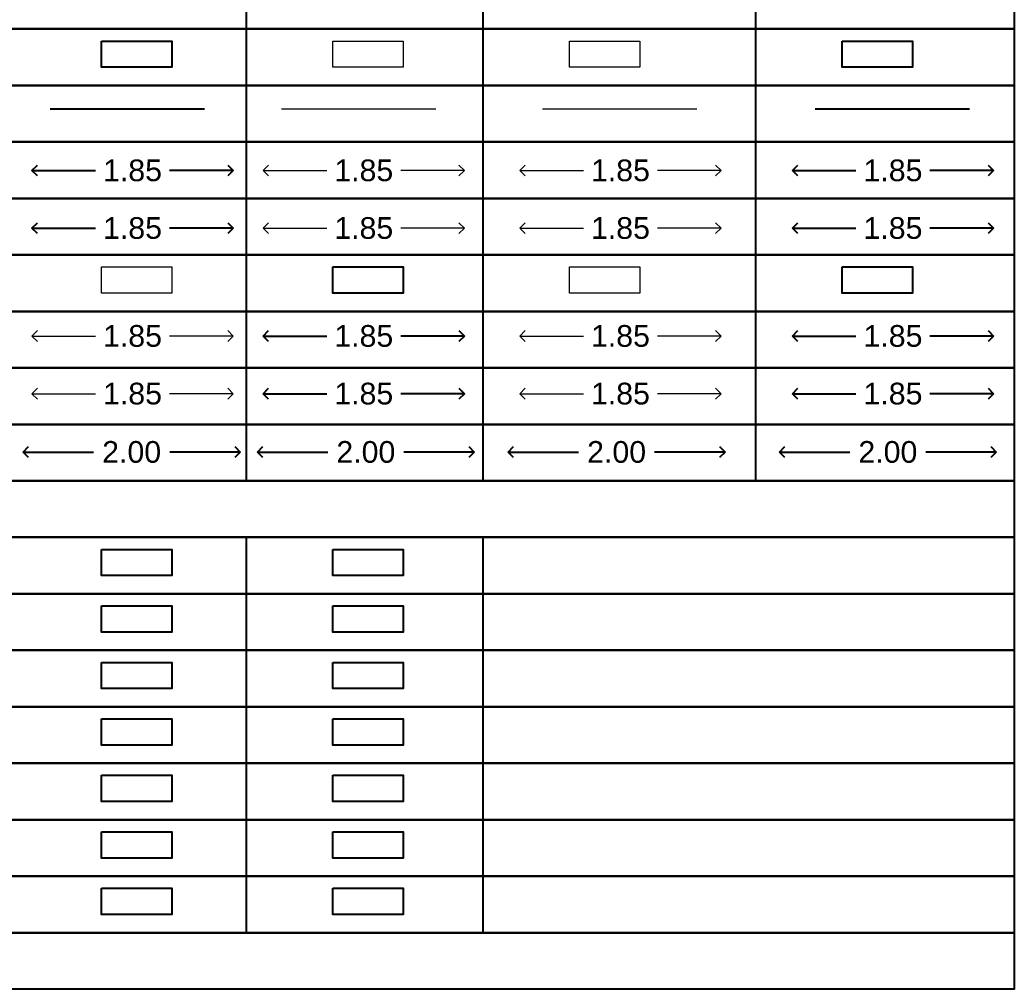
# Model space of a CAD drawing. Header units: millimetres. Extents: x -9481 to -9286, y 28700 to 28853.
# Drawn here: x -9451.39 to -9442.23, y 28792.87 to 28801.77 of the extents above; entities that cross this region are included whole.
import ezdxf

# ---------------------------------------------------------------- set-up
doc = ezdxf.new("R2010")
doc.units = ezdxf.units.MM
doc.header["$PDMODE"] = 34
doc.header["$PDSIZE"] = -15
doc.linetypes.add('CONTINULUS', pattern=[0])
for name, color, linetype in [('BLK_1_FLR_-1_EXIT_WIDTH_STAIR', 7, 'Continuous'), ('BLK_1_FLR_-2_EXIT_WIDTH_STAIR', 7, 'Continuous'), ('BLK_1_FLR_3_EXIT_WIDTH_STAIR', 7, 'Continuous'), ('BLK_1_FLR_3_UNITFA', 7, 'Continuous'), ('BLK_1_FLR_4_EXIT_WIDTH_STAIR', 7, 'Continuous'), ('BLK_1_FLR_4_UNITFA', 7, 'Continuous')]:
    doc.layers.add(name, color=color, linetype=linetype)
for name, color, linetype, lineweight in [('BLK_1_FLR_-1_STAIR_1_FLIGHT_1', 7, 'Continuous', 0), ('BLK_1_FLR_-1_STAIR_1_LANDING_1', 7, 'Continuous', 0), ('BLK_1_FLR_3_STAIR_1_LANDING_1', 7, 'Continuous', 0), ('BLK_1_FLR_4_STAIR_1_FLIGHT_1', 7, 'Continuous', 0), ('PLAN', 7, 'Continuous', 40)]:
    doc.layers.add(name, color=color, linetype=linetype, lineweight=lineweight)
for name, color, linetype, plot in [('BLK_1_FLR_-2_STAIR_1_FLIGHT_1', 7, 'Continuous', False), ('BLK_1_FLR_-2_STAIR_1_LANDING_1', 7, 'Continuous', False), ('BLK_1_FLR_3_STAIR_1_FLIGHT_1', 7, 'Continuous', False), ('BLK_1_FLR_4_STAIR_1_LANDING_1', 7, 'Continuous', False)]:
    doc.layers.add(name, color=color, linetype=linetype, plot=plot)
doc.styles.add('Arial', font='arial.ttf', dxfattribs={"height": 0.2})
doc.styles.add('style2', font='arial.ttf', dxfattribs={"height": 0.3})
doc.dimstyles.new('INT DIM', dxfattribs={"dimtxt": 0.3, "dimasz": 0.1, "dimexe": 0.18, "dimexo": 0.0625, "dimgap": 0.09, "dimtad": 0, "dimzin": 0, "dimdsep": 46, "dimtxsty": 'style2', "dimblk": 'OPEN90', "dimcen": 0.09, "dimse1": 1, "dimse2": 1, "dimclrd": 250, "dimclrt": 256, "dimadec": 0, "dimazin": 0, "dimtfac": 1, "dimtofl": 0, "dimtmove": 0, "dimatfit": 3, "dimfxl": 1, "dimtolj": 1, "dimtzin": 0, "dimlwd": -1, "dimarcsym": 0})

# ---------------------------------------------------------------- blocks, each defined once
blk = doc.blocks.new('_Open90')
at = {"layer": 'PLAN', "color": 0, "lineweight": -2}
for p, q in [((0, 0), (-1, 0)), ((-0.5, 0.5), (0, 0)), ((0, 0), (-0.5, -0.5))]:
    blk.add_line(p, q, dxfattribs=at)
blk = doc.blocks.new('*D11')
at = {"layer": 'BLK_1_FLR_3_STAIR_1_FLIGHT_1', "color": 250}
for p, q in [((-9451.183478, 28800.382084), (-9450.697137, 28800.382084)), ((-9449.529195, 28800.382084), (-9450.015537, 28800.382084))]:
    blk.add_line(p, q, dxfattribs=at)
at = {"layer": 'Defpoints', "color": 0}
for p in [(-9451.283478, 28800.448154), (-9449.429195, 28800.466846), (-9449.429195, 28800.382084)]:
    blk.add_point(p, dxfattribs=at)
at = {"layer": 'BLK_1_FLR_3_STAIR_1_FLIGHT_1', "color": 250, "xscale": 0.1, "yscale": 0.1, "zscale": 0.1, "rotation": 180}
blk.add_blockref('_Open90', (-9451.283478, 28800.382084), dxfattribs=at)
at = {"layer": 'BLK_1_FLR_3_STAIR_1_FLIGHT_1', "color": 250, "xscale": 0.1, "yscale": 0.1, "zscale": 0.1}
blk.add_blockref('_Open90', (-9449.429195, 28800.382084), dxfattribs=at)
at = {"layer": 'BLK_1_FLR_3_STAIR_1_FLIGHT_1', "linetype": 'CONTINULUS', "ltscale": 0.05, "insert": (-9450.356337, 28800.382084), "char_height": 0.2, "attachment_point": 5, "style": 'Arial', "bg_fill": 3, "box_fill_scale": 1.1, "bg_fill_color": 256, "bg_fill_true_color": 13158600, "bg_fill_transparency": 0}
blk.add_mtext('\\A1;1.85', dxfattribs=at)
blk = doc.blocks.new('*D12')
at = {"layer": 'BLK_1_FLR_4_STAIR_1_FLIGHT_1', "color": 250}
for p, q in [((-9449.051965, 28800.382084), (-9448.565624, 28800.382084)), ((-9447.397682, 28800.382084), (-9447.884024, 28800.382084))]:
    blk.add_line(p, q, dxfattribs=at)
at = {"layer": 'Defpoints', "color": 0}
for p in [(-9449.151965, 28800.448154), (-9447.297682, 28800.466846), (-9447.297682, 28800.382084)]:
    blk.add_point(p, dxfattribs=at)
at = {"layer": 'BLK_1_FLR_4_STAIR_1_FLIGHT_1', "color": 250, "xscale": 0.1, "yscale": 0.1, "zscale": 0.1, "rotation": 180}
blk.add_blockref('_Open90', (-9449.151965, 28800.382084), dxfattribs=at)
at = {"layer": 'BLK_1_FLR_4_STAIR_1_FLIGHT_1', "color": 250, "xscale": 0.1, "yscale": 0.1, "zscale": 0.1}
blk.add_blockref('_Open90', (-9447.297682, 28800.382084), dxfattribs=at)
at = {"layer": 'BLK_1_FLR_4_STAIR_1_FLIGHT_1', "linetype": 'CONTINULUS', "ltscale": 0.05, "insert": (-9448.224824, 28800.382084), "char_height": 0.2, "attachment_point": 5, "style": 'Arial', "bg_fill": 3, "box_fill_scale": 1.1, "bg_fill_color": 256, "bg_fill_true_color": 13158600, "bg_fill_transparency": 0}
blk.add_mtext('\\A1;1.85', dxfattribs=at)
blk = doc.blocks.new('*D13')
at = {"layer": 'BLK_1_FLR_-1_STAIR_1_FLIGHT_1', "color": 250}
for p, q in [((-9446.685949, 28800.382084), (-9446.199608, 28800.382084)), ((-9445.031667, 28800.382084), (-9445.518008, 28800.382084))]:
    blk.add_line(p, q, dxfattribs=at)
at = {"layer": 'Defpoints', "color": 0}
for p in [(-9446.785949, 28800.448154), (-9444.931667, 28800.466846), (-9444.931667, 28800.382084)]:
    blk.add_point(p, dxfattribs=at)
at = {"layer": 'BLK_1_FLR_-1_STAIR_1_FLIGHT_1', "color": 250, "xscale": 0.1, "yscale": 0.1, "zscale": 0.1, "rotation": 180}
blk.add_blockref('_Open90', (-9446.785949, 28800.382084), dxfattribs=at)
at = {"layer": 'BLK_1_FLR_-1_STAIR_1_FLIGHT_1', "color": 250, "xscale": 0.1, "yscale": 0.1, "zscale": 0.1}
blk.add_blockref('_Open90', (-9444.931667, 28800.382084), dxfattribs=at)
at = {"layer": 'BLK_1_FLR_-1_STAIR_1_FLIGHT_1', "linetype": 'CONTINULUS', "ltscale": 0.05, "insert": (-9445.858808, 28800.382084), "char_height": 0.2, "attachment_point": 5, "style": 'Arial', "bg_fill": 3, "box_fill_scale": 1.1, "bg_fill_color": 256, "bg_fill_true_color": 13158600, "bg_fill_transparency": 0}
blk.add_mtext('\\A1;1.85', dxfattribs=at)
blk = doc.blocks.new('*D14')
at = {"layer": 'BLK_1_FLR_-2_STAIR_1_FLIGHT_1', "color": 250}
for p, q in [((-9444.173807, 28800.382084), (-9443.687466, 28800.382084)), ((-9442.519525, 28800.382084), (-9443.005866, 28800.382084))]:
    blk.add_line(p, q, dxfattribs=at)
at = {"layer": 'Defpoints', "color": 0}
for p in [(-9444.273807, 28800.448154), (-9442.419525, 28800.466846), (-9442.419525, 28800.382084)]:
    blk.add_point(p, dxfattribs=at)
at = {"layer": 'BLK_1_FLR_-2_STAIR_1_FLIGHT_1', "color": 250, "xscale": 0.1, "yscale": 0.1, "zscale": 0.1, "rotation": 180}
blk.add_blockref('_Open90', (-9444.273807, 28800.382084), dxfattribs=at)
at = {"layer": 'BLK_1_FLR_-2_STAIR_1_FLIGHT_1', "color": 250, "xscale": 0.1, "yscale": 0.1, "zscale": 0.1}
blk.add_blockref('_Open90', (-9442.419525, 28800.382084), dxfattribs=at)
at = {"layer": 'BLK_1_FLR_-2_STAIR_1_FLIGHT_1', "linetype": 'CONTINULUS', "ltscale": 0.05, "insert": (-9443.346666, 28800.382084), "char_height": 0.2, "attachment_point": 5, "style": 'Arial', "bg_fill": 3, "box_fill_scale": 1.1, "bg_fill_color": 256, "bg_fill_true_color": 13158600, "bg_fill_transparency": 0}
blk.add_mtext('\\A1;1.85', dxfattribs=at)
blk = doc.blocks.new('*D17')
at = {"layer": 'BLK_1_FLR_3_STAIR_1_FLIGHT_1', "color": 250}
for p, q in [((-9451.183478, 28799.850659), (-9450.697137, 28799.850659)), ((-9449.529195, 28799.850659), (-9450.015537, 28799.850659))]:
    blk.add_line(p, q, dxfattribs=at)
at = {"layer": 'Defpoints', "color": 0}
for p in [(-9451.283478, 28799.916729), (-9449.429195, 28799.935421), (-9449.429195, 28799.850659)]:
    blk.add_point(p, dxfattribs=at)
at = {"layer": 'BLK_1_FLR_3_STAIR_1_FLIGHT_1', "color": 250, "xscale": 0.1, "yscale": 0.1, "zscale": 0.1, "rotation": 180}
blk.add_blockref('_Open90', (-9451.283478, 28799.850659), dxfattribs=at)
at = {"layer": 'BLK_1_FLR_3_STAIR_1_FLIGHT_1', "color": 250, "xscale": 0.1, "yscale": 0.1, "zscale": 0.1}
blk.add_blockref('_Open90', (-9449.429195, 28799.850659), dxfattribs=at)
at = {"layer": 'BLK_1_FLR_3_STAIR_1_FLIGHT_1', "linetype": 'CONTINULUS', "ltscale": 0.05, "insert": (-9450.356337, 28799.850659), "char_height": 0.2, "attachment_point": 5, "style": 'Arial', "bg_fill": 3, "box_fill_scale": 1.1, "bg_fill_color": 256, "bg_fill_true_color": 13158600, "bg_fill_transparency": 0}
blk.add_mtext('\\A1;1.85', dxfattribs=at)
blk = doc.blocks.new('*D18')
at = {"layer": 'BLK_1_FLR_4_STAIR_1_FLIGHT_1', "color": 250}
for p, q in [((-9449.051965, 28799.850659), (-9448.565624, 28799.850659)), ((-9447.397682, 28799.850659), (-9447.884024, 28799.850659))]:
    blk.add_line(p, q, dxfattribs=at)
at = {"layer": 'Defpoints', "color": 0}
for p in [(-9449.151965, 28799.916729), (-9447.297682, 28799.935421), (-9447.297682, 28799.850659)]:
    blk.add_point(p, dxfattribs=at)
at = {"layer": 'BLK_1_FLR_4_STAIR_1_FLIGHT_1', "color": 250, "xscale": 0.1, "yscale": 0.1, "zscale": 0.1, "rotation": 180}
blk.add_blockref('_Open90', (-9449.151965, 28799.850659), dxfattribs=at)
at = {"layer": 'BLK_1_FLR_4_STAIR_1_FLIGHT_1', "color": 250, "xscale": 0.1, "yscale": 0.1, "zscale": 0.1}
blk.add_blockref('_Open90', (-9447.297682, 28799.850659), dxfattribs=at)
at = {"layer": 'BLK_1_FLR_4_STAIR_1_FLIGHT_1', "linetype": 'CONTINULUS', "ltscale": 0.05, "insert": (-9448.224824, 28799.850659), "char_height": 0.2, "attachment_point": 5, "style": 'Arial', "bg_fill": 3, "box_fill_scale": 1.1, "bg_fill_color": 256, "bg_fill_true_color": 13158600, "bg_fill_transparency": 0}
blk.add_mtext('\\A1;1.85', dxfattribs=at)
blk = doc.blocks.new('*D19')
at = {"layer": 'BLK_1_FLR_-1_STAIR_1_FLIGHT_1', "color": 250}
for p, q in [((-9446.685949, 28799.850659), (-9446.199608, 28799.850659)), ((-9445.031667, 28799.850659), (-9445.518008, 28799.850659))]:
    blk.add_line(p, q, dxfattribs=at)
at = {"layer": 'Defpoints', "color": 0}
for p in [(-9446.785949, 28799.916729), (-9444.931667, 28799.935421), (-9444.931667, 28799.850659)]:
    blk.add_point(p, dxfattribs=at)
at = {"layer": 'BLK_1_FLR_-1_STAIR_1_FLIGHT_1', "color": 250, "xscale": 0.1, "yscale": 0.1, "zscale": 0.1, "rotation": 180}
blk.add_blockref('_Open90', (-9446.785949, 28799.850659), dxfattribs=at)
at = {"layer": 'BLK_1_FLR_-1_STAIR_1_FLIGHT_1', "color": 250, "xscale": 0.1, "yscale": 0.1, "zscale": 0.1}
blk.add_blockref('_Open90', (-9444.931667, 28799.850659), dxfattribs=at)
at = {"layer": 'BLK_1_FLR_-1_STAIR_1_FLIGHT_1', "linetype": 'CONTINULUS', "ltscale": 0.05, "insert": (-9445.858808, 28799.850659), "char_height": 0.2, "attachment_point": 5, "style": 'Arial', "bg_fill": 3, "box_fill_scale": 1.1, "bg_fill_color": 256, "bg_fill_true_color": 13158600, "bg_fill_transparency": 0}
blk.add_mtext('\\A1;1.85', dxfattribs=at)
blk = doc.blocks.new('*D20')
at = {"layer": 'BLK_1_FLR_-2_STAIR_1_FLIGHT_1', "color": 250}
for p, q in [((-9444.173807, 28799.850659), (-9443.687466, 28799.850659)), ((-9442.519525, 28799.850659), (-9443.005866, 28799.850659))]:
    blk.add_line(p, q, dxfattribs=at)
at = {"layer": 'Defpoints', "color": 0}
for p in [(-9444.273807, 28799.916729), (-9442.419525, 28799.935421), (-9442.419525, 28799.850659)]:
    blk.add_point(p, dxfattribs=at)
at = {"layer": 'BLK_1_FLR_-2_STAIR_1_FLIGHT_1', "color": 250, "xscale": 0.1, "yscale": 0.1, "zscale": 0.1, "rotation": 180}
blk.add_blockref('_Open90', (-9444.273807, 28799.850659), dxfattribs=at)
at = {"layer": 'BLK_1_FLR_-2_STAIR_1_FLIGHT_1', "color": 250, "xscale": 0.1, "yscale": 0.1, "zscale": 0.1}
blk.add_blockref('_Open90', (-9442.419525, 28799.850659), dxfattribs=at)
at = {"layer": 'BLK_1_FLR_-2_STAIR_1_FLIGHT_1', "linetype": 'CONTINULUS', "ltscale": 0.05, "insert": (-9443.346666, 28799.850659), "char_height": 0.2, "attachment_point": 5, "style": 'Arial', "bg_fill": 3, "box_fill_scale": 1.1, "bg_fill_color": 256, "bg_fill_true_color": 13158600, "bg_fill_transparency": 0}
blk.add_mtext('\\A1;1.85', dxfattribs=at)
blk = doc.blocks.new('*D24')
at = {"layer": 'BLK_1_FLR_3_STAIR_1_LANDING_1', "color": 250}
for p, q in [((-9451.183478, 28798.855845), (-9450.697137, 28798.855845)), ((-9449.529195, 28798.855845), (-9450.015537, 28798.855845))]:
    blk.add_line(p, q, dxfattribs=at)
at = {"layer": 'Defpoints', "color": 0}
for p in [(-9451.283478, 28798.921914), (-9449.429195, 28798.940607), (-9449.429195, 28798.855845)]:
    blk.add_point(p, dxfattribs=at)
at = {"layer": 'BLK_1_FLR_3_STAIR_1_LANDING_1', "color": 250, "xscale": 0.1, "yscale": 0.1, "zscale": 0.1, "rotation": 180}
blk.add_blockref('_Open90', (-9451.283478, 28798.855845), dxfattribs=at)
at = {"layer": 'BLK_1_FLR_3_STAIR_1_LANDING_1', "color": 250, "xscale": 0.1, "yscale": 0.1, "zscale": 0.1}
blk.add_blockref('_Open90', (-9449.429195, 28798.855845), dxfattribs=at)
at = {"layer": 'BLK_1_FLR_3_STAIR_1_LANDING_1', "linetype": 'CONTINULUS', "ltscale": 0.05, "insert": (-9450.356337, 28798.855845), "char_height": 0.2, "attachment_point": 5, "style": 'Arial', "bg_fill": 3, "box_fill_scale": 1.1, "bg_fill_color": 256, "bg_fill_true_color": 13158600, "bg_fill_transparency": 0}
blk.add_mtext('\\A1;1.85', dxfattribs=at)
blk = doc.blocks.new('*D25')
at = {"layer": 'BLK_1_FLR_4_STAIR_1_LANDING_1', "color": 250}
for p, q in [((-9449.051965, 28798.855845), (-9448.565624, 28798.855845)), ((-9447.397682, 28798.855845), (-9447.884024, 28798.855845))]:
    blk.add_line(p, q, dxfattribs=at)
at = {"layer": 'Defpoints', "color": 0}
for p in [(-9449.151965, 28798.921914), (-9447.297682, 28798.940607), (-9447.297682, 28798.855845)]:
    blk.add_point(p, dxfattribs=at)
at = {"layer": 'BLK_1_FLR_4_STAIR_1_LANDING_1', "color": 250, "xscale": 0.1, "yscale": 0.1, "zscale": 0.1, "rotation": 180}
blk.add_blockref('_Open90', (-9449.151965, 28798.855845), dxfattribs=at)
at = {"layer": 'BLK_1_FLR_4_STAIR_1_LANDING_1', "color": 250, "xscale": 0.1, "yscale": 0.1, "zscale": 0.1}
blk.add_blockref('_Open90', (-9447.297682, 28798.855845), dxfattribs=at)
at = {"layer": 'BLK_1_FLR_4_STAIR_1_LANDING_1', "linetype": 'CONTINULUS', "ltscale": 0.05, "insert": (-9448.224824, 28798.855845), "char_height": 0.2, "attachment_point": 5, "style": 'Arial', "bg_fill": 3, "box_fill_scale": 1.1, "bg_fill_color": 256, "bg_fill_true_color": 13158600, "bg_fill_transparency": 0}
blk.add_mtext('\\A1;1.85', dxfattribs=at)
blk = doc.blocks.new('*D26')
at = {"layer": 'BLK_1_FLR_-1_STAIR_1_LANDING_1', "color": 250}
for p, q in [((-9446.685949, 28798.855845), (-9446.199608, 28798.855845)), ((-9445.031667, 28798.855845), (-9445.518008, 28798.855845))]:
    blk.add_line(p, q, dxfattribs=at)
at = {"layer": 'Defpoints', "color": 0}
for p in [(-9446.785949, 28798.921914), (-9444.931667, 28798.940607), (-9444.931667, 28798.855845)]:
    blk.add_point(p, dxfattribs=at)
at = {"layer": 'BLK_1_FLR_-1_STAIR_1_LANDING_1', "color": 250, "xscale": 0.1, "yscale": 0.1, "zscale": 0.1, "rotation": 180}
blk.add_blockref('_Open90', (-9446.785949, 28798.855845), dxfattribs=at)
at = {"layer": 'BLK_1_FLR_-1_STAIR_1_LANDING_1', "color": 250, "xscale": 0.1, "yscale": 0.1, "zscale": 0.1}
blk.add_blockref('_Open90', (-9444.931667, 28798.855845), dxfattribs=at)
at = {"layer": 'BLK_1_FLR_-1_STAIR_1_LANDING_1', "linetype": 'CONTINULUS', "ltscale": 0.05, "insert": (-9445.858808, 28798.855845), "char_height": 0.2, "attachment_point": 5, "style": 'Arial', "bg_fill": 3, "box_fill_scale": 1.1, "bg_fill_color": 256, "bg_fill_true_color": 13158600, "bg_fill_transparency": 0}
blk.add_mtext('\\A1;1.85', dxfattribs=at)
blk = doc.blocks.new('*D27')
at = {"layer": 'BLK_1_FLR_-2_STAIR_1_LANDING_1', "color": 250}
for p, q in [((-9444.173807, 28798.855845), (-9443.687466, 28798.855845)), ((-9442.519525, 28798.855845), (-9443.005866, 28798.855845))]:
    blk.add_line(p, q, dxfattribs=at)
at = {"layer": 'Defpoints', "color": 0}
for p in [(-9444.273807, 28798.921914), (-9442.419525, 28798.940607), (-9442.419525, 28798.855845)]:
    blk.add_point(p, dxfattribs=at)
at = {"layer": 'BLK_1_FLR_-2_STAIR_1_LANDING_1', "color": 250, "xscale": 0.1, "yscale": 0.1, "zscale": 0.1, "rotation": 180}
blk.add_blockref('_Open90', (-9444.273807, 28798.855845), dxfattribs=at)
at = {"layer": 'BLK_1_FLR_-2_STAIR_1_LANDING_1', "color": 250, "xscale": 0.1, "yscale": 0.1, "zscale": 0.1}
blk.add_blockref('_Open90', (-9442.419525, 28798.855845), dxfattribs=at)
at = {"layer": 'BLK_1_FLR_-2_STAIR_1_LANDING_1', "linetype": 'CONTINULUS', "ltscale": 0.05, "insert": (-9443.346666, 28798.855845), "char_height": 0.2, "attachment_point": 5, "style": 'Arial', "bg_fill": 3, "box_fill_scale": 1.1, "bg_fill_color": 256, "bg_fill_true_color": 13158600, "bg_fill_transparency": 0}
blk.add_mtext('\\A1;1.85', dxfattribs=at)
blk = doc.blocks.new('*D31')
at = {"layer": 'BLK_1_FLR_3_STAIR_1_LANDING_1', "color": 250}
for p, q in [((-9451.183478, 28798.324419), (-9450.697137, 28798.324419)), ((-9449.529195, 28798.324419), (-9450.015537, 28798.324419))]:
    blk.add_line(p, q, dxfattribs=at)
at = {"layer": 'Defpoints', "color": 0}
for p in [(-9451.283478, 28798.390489), (-9449.429195, 28798.409181), (-9449.429195, 28798.324419)]:
    blk.add_point(p, dxfattribs=at)
at = {"layer": 'BLK_1_FLR_3_STAIR_1_LANDING_1', "color": 250, "xscale": 0.1, "yscale": 0.1, "zscale": 0.1, "rotation": 180}
blk.add_blockref('_Open90', (-9451.283478, 28798.324419), dxfattribs=at)
at = {"layer": 'BLK_1_FLR_3_STAIR_1_LANDING_1', "color": 250, "xscale": 0.1, "yscale": 0.1, "zscale": 0.1}
blk.add_blockref('_Open90', (-9449.429195, 28798.324419), dxfattribs=at)
at = {"layer": 'BLK_1_FLR_3_STAIR_1_LANDING_1', "linetype": 'CONTINULUS', "ltscale": 0.05, "insert": (-9450.356337, 28798.324419), "char_height": 0.2, "attachment_point": 5, "style": 'Arial', "bg_fill": 3, "box_fill_scale": 1.1, "bg_fill_color": 256, "bg_fill_true_color": 13158600, "bg_fill_transparency": 0}
blk.add_mtext('\\A1;1.85', dxfattribs=at)
blk = doc.blocks.new('*D32')
at = {"layer": 'BLK_1_FLR_4_STAIR_1_LANDING_1', "color": 250}
for p, q in [((-9449.051965, 28798.324419), (-9448.565624, 28798.324419)), ((-9447.397682, 28798.324419), (-9447.884024, 28798.324419))]:
    blk.add_line(p, q, dxfattribs=at)
at = {"layer": 'Defpoints', "color": 0}
for p in [(-9449.151965, 28798.390489), (-9447.297682, 28798.409181), (-9447.297682, 28798.324419)]:
    blk.add_point(p, dxfattribs=at)
at = {"layer": 'BLK_1_FLR_4_STAIR_1_LANDING_1', "color": 250, "xscale": 0.1, "yscale": 0.1, "zscale": 0.1, "rotation": 180}
blk.add_blockref('_Open90', (-9449.151965, 28798.324419), dxfattribs=at)
at = {"layer": 'BLK_1_FLR_4_STAIR_1_LANDING_1', "color": 250, "xscale": 0.1, "yscale": 0.1, "zscale": 0.1}
blk.add_blockref('_Open90', (-9447.297682, 28798.324419), dxfattribs=at)
at = {"layer": 'BLK_1_FLR_4_STAIR_1_LANDING_1', "linetype": 'CONTINULUS', "ltscale": 0.05, "insert": (-9448.224824, 28798.324419), "char_height": 0.2, "attachment_point": 5, "style": 'Arial', "bg_fill": 3, "box_fill_scale": 1.1, "bg_fill_color": 256, "bg_fill_true_color": 13158600, "bg_fill_transparency": 0}
blk.add_mtext('\\A1;1.85', dxfattribs=at)
blk = doc.blocks.new('*D33')
at = {"layer": 'BLK_1_FLR_-1_STAIR_1_LANDING_1', "color": 250}
for p, q in [((-9446.685949, 28798.324419), (-9446.199608, 28798.324419)), ((-9445.031667, 28798.324419), (-9445.518008, 28798.324419))]:
    blk.add_line(p, q, dxfattribs=at)
at = {"layer": 'Defpoints', "color": 0}
for p in [(-9446.785949, 28798.390489), (-9444.931667, 28798.409181), (-9444.931667, 28798.324419)]:
    blk.add_point(p, dxfattribs=at)
at = {"layer": 'BLK_1_FLR_-1_STAIR_1_LANDING_1', "color": 250, "xscale": 0.1, "yscale": 0.1, "zscale": 0.1, "rotation": 180}
blk.add_blockref('_Open90', (-9446.785949, 28798.324419), dxfattribs=at)
at = {"layer": 'BLK_1_FLR_-1_STAIR_1_LANDING_1', "color": 250, "xscale": 0.1, "yscale": 0.1, "zscale": 0.1}
blk.add_blockref('_Open90', (-9444.931667, 28798.324419), dxfattribs=at)
at = {"layer": 'BLK_1_FLR_-1_STAIR_1_LANDING_1', "linetype": 'CONTINULUS', "ltscale": 0.05, "insert": (-9445.858808, 28798.324419), "char_height": 0.2, "attachment_point": 5, "style": 'Arial', "bg_fill": 3, "box_fill_scale": 1.1, "bg_fill_color": 256, "bg_fill_true_color": 13158600, "bg_fill_transparency": 0}
blk.add_mtext('\\A1;1.85', dxfattribs=at)
blk = doc.blocks.new('*D34')
at = {"layer": 'BLK_1_FLR_-2_STAIR_1_LANDING_1', "color": 250}
for p, q in [((-9444.173807, 28798.324419), (-9443.687466, 28798.324419)), ((-9442.519525, 28798.324419), (-9443.005866, 28798.324419))]:
    blk.add_line(p, q, dxfattribs=at)
at = {"layer": 'Defpoints', "color": 0}
for p in [(-9444.273807, 28798.390489), (-9442.419525, 28798.409181), (-9442.419525, 28798.324419)]:
    blk.add_point(p, dxfattribs=at)
at = {"layer": 'BLK_1_FLR_-2_STAIR_1_LANDING_1', "color": 250, "xscale": 0.1, "yscale": 0.1, "zscale": 0.1, "rotation": 180}
blk.add_blockref('_Open90', (-9444.273807, 28798.324419), dxfattribs=at)
at = {"layer": 'BLK_1_FLR_-2_STAIR_1_LANDING_1', "color": 250, "xscale": 0.1, "yscale": 0.1, "zscale": 0.1}
blk.add_blockref('_Open90', (-9442.419525, 28798.324419), dxfattribs=at)
at = {"layer": 'BLK_1_FLR_-2_STAIR_1_LANDING_1', "linetype": 'CONTINULUS', "ltscale": 0.05, "insert": (-9443.346666, 28798.324419), "char_height": 0.2, "attachment_point": 5, "style": 'Arial', "bg_fill": 3, "box_fill_scale": 1.1, "bg_fill_color": 256, "bg_fill_true_color": 13158600, "bg_fill_transparency": 0}
blk.add_mtext('\\A1;1.85', dxfattribs=at)
blk = doc.blocks.new('*D40')
at = {"layer": 'BLK_1_FLR_3_EXIT_WIDTH_STAIR', "color": 250, "ltscale": 0.05}
for p, q in [((-9451.263846, 28797.786652), (-9450.715059, 28797.786652)), ((-9449.464672, 28797.786652), (-9450.013459, 28797.786652))]:
    blk.add_line(p, q, dxfattribs=at)
at = {"layer": 'Defpoints', "color": 0}
for p in [(-9451.363846, 28797.947063), (-9449.364672, 28797.947063), (-9449.364672, 28797.786652)]:
    blk.add_point(p, dxfattribs=at)
at = {"layer": 'BLK_1_FLR_3_EXIT_WIDTH_STAIR', "color": 250, "xscale": 0.1, "yscale": 0.1, "zscale": 0.1, "rotation": 180}
blk.add_blockref('_Open90', (-9451.363846, 28797.786652), dxfattribs=at)
at = {"layer": 'BLK_1_FLR_3_EXIT_WIDTH_STAIR', "color": 250, "xscale": 0.1, "yscale": 0.1, "zscale": 0.1}
blk.add_blockref('_Open90', (-9449.364672, 28797.786652), dxfattribs=at)
at = {"layer": 'BLK_1_FLR_3_EXIT_WIDTH_STAIR', "linetype": 'CONTINULUS', "ltscale": 0.05, "insert": (-9450.364259, 28797.786652), "char_height": 0.2, "attachment_point": 5, "style": 'Arial', "bg_fill": 3, "box_fill_scale": 1.1, "bg_fill_color": 256, "bg_fill_true_color": 13158600, "bg_fill_transparency": 0}
blk.add_mtext('\\A1;2.00', dxfattribs=at)
blk = doc.blocks.new('*D41')
at = {"layer": 'BLK_1_FLR_4_EXIT_WIDTH_STAIR', "color": 250, "ltscale": 0.05}
for p, q in [((-9449.105209, 28797.786652), (-9448.556421, 28797.786652)), ((-9447.306034, 28797.786652), (-9447.854821, 28797.786652))]:
    blk.add_line(p, q, dxfattribs=at)
at = {"layer": 'Defpoints', "color": 0}
for p in [(-9449.205209, 28797.947063), (-9447.206034, 28797.947063), (-9447.206034, 28797.786652)]:
    blk.add_point(p, dxfattribs=at)
at = {"layer": 'BLK_1_FLR_4_EXIT_WIDTH_STAIR', "color": 250, "xscale": 0.1, "yscale": 0.1, "zscale": 0.1, "rotation": 180}
blk.add_blockref('_Open90', (-9449.205209, 28797.786652), dxfattribs=at)
at = {"layer": 'BLK_1_FLR_4_EXIT_WIDTH_STAIR', "color": 250, "xscale": 0.1, "yscale": 0.1, "zscale": 0.1}
blk.add_blockref('_Open90', (-9447.206034, 28797.786652), dxfattribs=at)
at = {"layer": 'BLK_1_FLR_4_EXIT_WIDTH_STAIR', "linetype": 'CONTINULUS', "ltscale": 0.05, "insert": (-9448.205621, 28797.786652), "char_height": 0.2, "attachment_point": 5, "style": 'Arial', "bg_fill": 3, "box_fill_scale": 1.1, "bg_fill_color": 256, "bg_fill_true_color": 13158600, "bg_fill_transparency": 0}
blk.add_mtext('\\A1;2.00', dxfattribs=at)
blk = doc.blocks.new('*D42')
at = {"layer": 'BLK_1_FLR_-1_EXIT_WIDTH_STAIR', "color": 250, "ltscale": 0.05}
for p, q in [((-9446.793667, 28797.786652), (-9446.24488, 28797.786652)), ((-9444.994493, 28797.786652), (-9445.54328, 28797.786652))]:
    blk.add_line(p, q, dxfattribs=at)
at = {"layer": 'Defpoints', "color": 0}
for p in [(-9446.893667, 28797.947063), (-9444.894493, 28797.947063), (-9444.894493, 28797.786652)]:
    blk.add_point(p, dxfattribs=at)
at = {"layer": 'BLK_1_FLR_-1_EXIT_WIDTH_STAIR', "color": 250, "xscale": 0.1, "yscale": 0.1, "zscale": 0.1, "rotation": 180}
blk.add_blockref('_Open90', (-9446.893667, 28797.786652), dxfattribs=at)
at = {"layer": 'BLK_1_FLR_-1_EXIT_WIDTH_STAIR', "color": 250, "xscale": 0.1, "yscale": 0.1, "zscale": 0.1}
blk.add_blockref('_Open90', (-9444.894493, 28797.786652), dxfattribs=at)
at = {"layer": 'BLK_1_FLR_-1_EXIT_WIDTH_STAIR', "linetype": 'CONTINULUS', "ltscale": 0.05, "insert": (-9445.89408, 28797.786652), "char_height": 0.2, "attachment_point": 5, "style": 'Arial', "bg_fill": 3, "box_fill_scale": 1.1, "bg_fill_color": 256, "bg_fill_true_color": 13158600, "bg_fill_transparency": 0}
blk.add_mtext('\\A1;2.00', dxfattribs=at)
blk = doc.blocks.new('*D43')
at = {"layer": 'BLK_1_FLR_-2_EXIT_WIDTH_STAIR', "color": 250, "ltscale": 0.05}
for p, q in [((-9444.293245, 28797.786652), (-9443.744458, 28797.786652)), ((-9442.494071, 28797.786652), (-9443.042858, 28797.786652))]:
    blk.add_line(p, q, dxfattribs=at)
at = {"layer": 'Defpoints', "color": 0}
for p in [(-9444.393245, 28797.947063), (-9442.394071, 28797.947063), (-9442.394071, 28797.786652)]:
    blk.add_point(p, dxfattribs=at)
at = {"layer": 'BLK_1_FLR_-2_EXIT_WIDTH_STAIR', "color": 250, "xscale": 0.1, "yscale": 0.1, "zscale": 0.1, "rotation": 180}
blk.add_blockref('_Open90', (-9444.393245, 28797.786652), dxfattribs=at)
at = {"layer": 'BLK_1_FLR_-2_EXIT_WIDTH_STAIR', "color": 250, "xscale": 0.1, "yscale": 0.1, "zscale": 0.1}
blk.add_blockref('_Open90', (-9442.394071, 28797.786652), dxfattribs=at)
at = {"layer": 'BLK_1_FLR_-2_EXIT_WIDTH_STAIR', "linetype": 'CONTINULUS', "ltscale": 0.05, "insert": (-9443.393658, 28797.786652), "char_height": 0.2, "attachment_point": 5, "style": 'Arial', "bg_fill": 3, "box_fill_scale": 1.1, "bg_fill_color": 256, "bg_fill_true_color": 13158600, "bg_fill_transparency": 0}
blk.add_mtext('\\A1;2.00', dxfattribs=at)

msp = doc.modelspace()

# ---------------------------------------------------------------- linework, layer by layer
for p, q in [((-9449.308551, 28802.207291), (-9449.308551, 28801.686644)), ((-9447.126291, 28802.207291), (-9447.126291, 28801.686644)), ((-9444.614149, 28802.207291), (-9444.614149, 28801.686644)), ((-9449.308551, 28801.686644), (-9449.308551, 28801.165997)), ((-9447.126291, 28801.686644), (-9447.126291, 28801.165997)), ((-9444.614149, 28801.686644), (-9444.614149, 28801.165997)), ((-9449.308551, 28801.165997), (-9449.308551, 28800.64535)), ((-9447.126291, 28801.165997), (-9447.126291, 28800.64535)), ((-9444.614149, 28801.165997), (-9444.614149, 28800.64535)), ((-9449.308551, 28800.64535), (-9449.308551, 28800.124703)), ((-9447.126291, 28800.64535), (-9447.126291, 28800.124703)), ((-9444.614149, 28800.64535), (-9444.614149, 28800.124703)), ((-9449.308551, 28800.124703), (-9449.308551, 28799.604056)), ((-9447.126291, 28800.124703), (-9447.126291, 28799.604056)), ((-9444.614149, 28800.124703), (-9444.614149, 28799.604056)), ((-9449.308551, 28799.604056), (-9449.308551, 28799.083409)), ((-9447.126291, 28799.604056), (-9447.126291, 28799.083409)), ((-9444.614149, 28799.604056), (-9444.614149, 28799.083409)), ((-9449.308551, 28799.083409), (-9449.308551, 28798.562762)), ((-9447.126291, 28799.083409), (-9447.126291, 28798.562762)), ((-9444.614149, 28799.083409), (-9444.614149, 28798.562762)), ((-9449.308551, 28798.562762), (-9449.308551, 28798.042115)), ((-9447.126291, 28798.562762), (-9447.126291, 28798.042115)), ((-9444.614149, 28798.562762), (-9444.614149, 28798.042115)), ((-9449.308551, 28798.042115), (-9449.308551, 28797.521468)), ((-9447.126291, 28798.042115), (-9447.126291, 28797.521468)), ((-9444.614149, 28798.042115), (-9444.614149, 28797.521468)), ((-9449.308551, 28797.000821), (-9449.308551, 28796.480175)), ((-9447.126291, 28797.000821), (-9447.126291, 28796.480175)), ((-9449.308551, 28796.480175), (-9449.308551, 28795.959528)), ((-9447.126291, 28796.480175), (-9447.126291, 28795.959528)), ((-9449.308551, 28795.959528), (-9449.308551, 28795.438881)), ((-9447.126291, 28795.959528), (-9447.126291, 28795.438881)), ((-9449.308551, 28795.438881), (-9449.308551, 28794.918234)), ((-9447.126291, 28795.438881), (-9447.126291, 28794.918234)), ((-9449.308551, 28794.918234), (-9449.308551, 28794.397587)), ((-9447.126291, 28794.918234), (-9447.126291, 28794.397587)), ((-9449.308551, 28794.397587), (-9449.308551, 28793.87694)), ((-9447.126291, 28794.397587), (-9447.126291, 28793.87694)), ((-9449.308551, 28793.87694), (-9449.308551, 28793.356293)), ((-9447.126291, 28793.87694), (-9447.126291, 28793.356293))]:
    msp.add_line(p, q)
for points in [[(-9481.2579, 28801.686644), (-9481.2579, 28802.207291), (-9442.229952, 28802.207291), (-9442.229952, 28801.686644), (-9470.864214, 28801.686644)], [(-9461.731845, 28801.686644), (-9442.229952, 28801.686644), (-9442.229952, 28801.165997), (-9461.731845, 28801.165997)], [(-9461.731845, 28801.165997), (-9442.229952, 28801.165997), (-9442.229952, 28800.64535), (-9461.731845, 28800.64535)], [(-9461.731845, 28800.64535), (-9442.229952, 28800.64535), (-9442.229952, 28800.124703), (-9461.731845, 28800.124703)], [(-9461.731845, 28800.124703), (-9442.229952, 28800.124703), (-9442.229952, 28799.604056), (-9470.864214, 28799.604056)], [(-9470.864214, 28799.604056), (-9442.229952, 28799.604056), (-9442.229952, 28799.083409), (-9461.731845, 28799.083409)], [(-9461.731845, 28799.083409), (-9442.229952, 28799.083409), (-9442.229952, 28798.562762), (-9461.731845, 28798.562762)], [(-9461.731845, 28798.562762), (-9442.229952, 28798.562762), (-9442.229952, 28798.042115), (-9481.2579, 28798.042115), (-9481.2579, 28798.562762)], [(-9481.2579, 28793.356293), (-9481.2579, 28797.000821), (-9442.229952, 28797.000821), (-9442.229952, 28796.480175), (-9461.731845, 28796.480175)], [(-9461.731845, 28796.480175), (-9442.229952, 28796.480175), (-9442.229952, 28795.959528), (-9461.731845, 28795.959528)], [(-9461.731845, 28795.959528), (-9442.229952, 28795.959528), (-9442.229952, 28795.438881), (-9461.731845, 28795.438881)], [(-9461.731845, 28795.438881), (-9442.229952, 28795.438881), (-9442.229952, 28794.918234), (-9461.731845, 28794.918234)], [(-9461.731845, 28794.918234), (-9442.229952, 28794.918234), (-9442.229952, 28794.397587), (-9461.731845, 28794.397587)], [(-9461.731845, 28794.397587), (-9442.229952, 28794.397587), (-9442.229952, 28793.87694), (-9461.731845, 28793.87694)], [(-9461.731845, 28793.87694), (-9442.229952, 28793.87694), (-9442.229952, 28793.356293), (-9481.2579, 28793.356293)]]:
    msp.add_lwpolyline(points)
for points in [[(-9481.2579, 28798.042115), (-9442.229952, 28798.042115), (-9442.229952, 28797.521468), (-9481.2579, 28797.521468), (-9481.2579, 28798.042115)], [(-9481.2579, 28797.521468), (-9442.229952, 28797.521468), (-9442.229952, 28797.000821), (-9481.2579, 28797.000821), (-9481.2579, 28797.521468)], [(-9481.2579, 28793.356293), (-9442.229952, 28793.356293), (-9442.229952, 28792.835646), (-9481.2579, 28792.835646), (-9481.2579, 28793.356293)]]:
    msp.add_lwpolyline(points, close=True)
at = {"layer": 'BLK_1_FLR_-1_STAIR_1_FLIGHT_1', "color": 3}
msp.add_line((-9446.577259, 28800.950844), (-9445.153731, 28800.950844), dxfattribs=at)
at = {"layer": 'BLK_1_FLR_-1_STAIR_1_FLIGHT_1'}
msp.add_lwpolyline([(-9446.328208, 28801.575516), (-9445.679027, 28801.575516), (-9445.679027, 28801.333366), (-9446.328208, 28801.333366)], close=True, dxfattribs=at)
at = {"layer": 'BLK_1_FLR_-1_STAIR_1_LANDING_1'}
msp.add_lwpolyline([(-9446.328208, 28799.492928), (-9445.679027, 28799.492928), (-9445.679027, 28799.250779), (-9446.328208, 28799.250779)], close=True, dxfattribs=at)
at = {"layer": 'BLK_1_FLR_-2_STAIR_1_FLIGHT_1', "color": 3}
msp.add_line((-9444.065117, 28800.950844), (-9442.641589, 28800.950844), dxfattribs=at)
at = {"layer": 'BLK_1_FLR_-2_STAIR_1_FLIGHT_1', "color": 7}
msp.add_lwpolyline([(-9443.816066, 28801.575516), (-9443.166885, 28801.575516), (-9443.166885, 28801.333366), (-9443.816066, 28801.333366)], close=True, dxfattribs=at)
at = {"layer": 'BLK_1_FLR_-2_STAIR_1_LANDING_1', "color": 7}
msp.add_lwpolyline([(-9443.816066, 28799.492928), (-9443.166885, 28799.492928), (-9443.166885, 28799.250779), (-9443.816066, 28799.250779)], close=True, dxfattribs=at)
at = {"layer": 'BLK_1_FLR_3_STAIR_1_FLIGHT_1', "color": 3}
msp.add_line((-9451.115573, 28800.950844), (-9449.692045, 28800.950844), dxfattribs=at)
at = {"layer": 'BLK_1_FLR_3_STAIR_1_FLIGHT_1'}
msp.add_lwpolyline([(-9450.641981, 28801.575516), (-9449.9928, 28801.575516), (-9449.9928, 28801.333366), (-9450.641981, 28801.333366)], close=True, dxfattribs=at)
at = {"layer": 'BLK_1_FLR_3_STAIR_1_LANDING_1'}
msp.add_lwpolyline([(-9450.641981, 28799.492928), (-9449.9928, 28799.492928), (-9449.9928, 28799.250779), (-9450.641981, 28799.250779)], close=True, dxfattribs=at)
at = {"layer": 'BLK_1_FLR_3_UNITFA', "color": 1}
msp.add_lwpolyline([(-9450.641981, 28796.889693), (-9449.9928, 28796.889693), (-9449.9928, 28796.647544), (-9450.641981, 28796.647544)], close=True, dxfattribs=at)
at = {"layer": 'BLK_1_FLR_3_UNITFA', "color": 2}
msp.add_lwpolyline([(-9450.641981, 28796.369046), (-9449.9928, 28796.369046), (-9449.9928, 28796.126897), (-9450.641981, 28796.126897)], close=True, dxfattribs=at)
at = {"layer": 'BLK_1_FLR_3_UNITFA', "color": 3}
msp.add_lwpolyline([(-9450.641981, 28795.8484), (-9449.9928, 28795.8484), (-9449.9928, 28795.60625), (-9450.641981, 28795.60625)], close=True, dxfattribs=at)
at = {"layer": 'BLK_1_FLR_3_UNITFA', "color": 4}
msp.add_lwpolyline([(-9450.641981, 28795.327753), (-9449.9928, 28795.327753), (-9449.9928, 28795.085603), (-9450.641981, 28795.085603)], close=True, dxfattribs=at)
at = {"layer": 'BLK_1_FLR_3_UNITFA', "color": 5}
msp.add_lwpolyline([(-9450.641981, 28794.807106), (-9449.9928, 28794.807106), (-9449.9928, 28794.564957), (-9450.641981, 28794.564957)], close=True, dxfattribs=at)
at = {"layer": 'BLK_1_FLR_3_UNITFA', "color": 6}
msp.add_lwpolyline([(-9450.641981, 28794.286459), (-9449.9928, 28794.286459), (-9449.9928, 28794.04431), (-9450.641981, 28794.04431)], close=True, dxfattribs=at)
at = {"layer": 'BLK_1_FLR_3_UNITFA', "color": 8}
msp.add_lwpolyline([(-9450.641981, 28793.765812), (-9449.9928, 28793.765812), (-9449.9928, 28793.523663), (-9450.641981, 28793.523663)], close=True, dxfattribs=at)
at = {"layer": 'BLK_1_FLR_4_STAIR_1_FLIGHT_1', "color": 3}
msp.add_line((-9448.98406, 28800.950844), (-9447.560532, 28800.950844), dxfattribs=at)
at = {"layer": 'BLK_1_FLR_4_STAIR_1_FLIGHT_1'}
msp.add_lwpolyline([(-9448.510468, 28801.575516), (-9447.861287, 28801.575516), (-9447.861287, 28801.333366), (-9448.510468, 28801.333366)], close=True, dxfattribs=at)
at = {"layer": 'BLK_1_FLR_4_STAIR_1_LANDING_1'}
msp.add_lwpolyline([(-9448.510468, 28799.492928), (-9447.861287, 28799.492928), (-9447.861287, 28799.250779), (-9448.510468, 28799.250779)], close=True, dxfattribs=at)
at = {"layer": 'BLK_1_FLR_4_UNITFA', "color": 1}
msp.add_lwpolyline([(-9448.510468, 28796.889693), (-9447.861287, 28796.889693), (-9447.861287, 28796.647544), (-9448.510468, 28796.647544)], close=True, dxfattribs=at)
at = {"layer": 'BLK_1_FLR_4_UNITFA', "color": 2}
msp.add_lwpolyline([(-9448.510468, 28796.369046), (-9447.861287, 28796.369046), (-9447.861287, 28796.126897), (-9448.510468, 28796.126897)], close=True, dxfattribs=at)
at = {"layer": 'BLK_1_FLR_4_UNITFA', "color": 3}
msp.add_lwpolyline([(-9448.510468, 28795.8484), (-9447.861287, 28795.8484), (-9447.861287, 28795.60625), (-9448.510468, 28795.60625)], close=True, dxfattribs=at)
at = {"layer": 'BLK_1_FLR_4_UNITFA', "color": 4}
msp.add_lwpolyline([(-9448.510468, 28795.327753), (-9447.861287, 28795.327753), (-9447.861287, 28795.085603), (-9448.510468, 28795.085603)], close=True, dxfattribs=at)
at = {"layer": 'BLK_1_FLR_4_UNITFA', "color": 5}
msp.add_lwpolyline([(-9448.510468, 28794.807106), (-9447.861287, 28794.807106), (-9447.861287, 28794.564957), (-9448.510468, 28794.564957)], close=True, dxfattribs=at)
at = {"layer": 'BLK_1_FLR_4_UNITFA', "color": 6}
msp.add_lwpolyline([(-9448.510468, 28794.286459), (-9447.861287, 28794.286459), (-9447.861287, 28794.04431), (-9448.510468, 28794.04431)], close=True, dxfattribs=at)
at = {"layer": 'BLK_1_FLR_4_UNITFA', "color": 8}
msp.add_lwpolyline([(-9448.510468, 28793.765812), (-9447.861287, 28793.765812), (-9447.861287, 28793.523663), (-9448.510468, 28793.523663)], close=True, dxfattribs=at)

# ---------------------------------------------------------------- next in the draw order: dimensions: what is measured, and where the dimension line sits
at = {"layer": 'BLK_1_FLR_-1_EXIT_WIDTH_STAIR', "color": 7, "linetype": 'CONTINULUS', "ltscale": 0.05}
dim = msp.add_linear_dim(base=(-9444.894493, 28797.786652), p1=(-9446.893667, 28797.947063), p2=(-9444.894493, 28797.947063), dimstyle='INT DIM', override={"dimtxt": 0.2, "dimtxsty": 'Arial', "dimfxl": 0.125, "dimtfill": 1, "dimtfillclr": 7, "dimarcsym": 1}, dxfattribs=at)
dim.commit()
dim.dimension.update_dxf_attribs({"geometry": '*D42', "text_midpoint": (-9445.89408, 28797.786652)})
at = {"layer": 'BLK_1_FLR_-1_STAIR_1_FLIGHT_1', "color": 2}
dim = msp.add_linear_dim(base=(-9444.931667, 28800.382084), p1=(-9446.785949, 28800.448154), p2=(-9444.931667, 28800.466846), dimstyle='INT DIM', override={"dimtxt": 0.2, "dimtxsty": 'Arial', "dimfxl": 0.125, "dimtfill": 1, "dimtfillclr": 7, "dimarcsym": 1}, dxfattribs=at)
dim.commit()
dim.dimension.update_dxf_attribs({"geometry": '*D13', "text_midpoint": (-9445.858808, 28800.382084)})
at = {"layer": 'BLK_1_FLR_-1_STAIR_1_FLIGHT_1', "color": 1}
dim = msp.add_linear_dim(base=(-9444.931667, 28799.850659), p1=(-9446.785949, 28799.916729), p2=(-9444.931667, 28799.935421), dimstyle='INT DIM', override={"dimtxt": 0.2, "dimtxsty": 'Arial', "dimfxl": 0.125, "dimtfill": 1, "dimtfillclr": 7, "dimarcsym": 1}, dxfattribs=at)
dim.commit()
dim.dimension.update_dxf_attribs({"geometry": '*D19', "text_midpoint": (-9445.858808, 28799.850659)})
at = {"layer": 'BLK_1_FLR_-1_STAIR_1_LANDING_1', "color": 2}
dim = msp.add_linear_dim(base=(-9444.931667, 28798.855845), p1=(-9446.785949, 28798.921914), p2=(-9444.931667, 28798.940607), dimstyle='INT DIM', override={"dimtxt": 0.2, "dimtxsty": 'Arial', "dimfxl": 0.125, "dimtfill": 1, "dimtfillclr": 7, "dimarcsym": 1}, dxfattribs=at)
dim.commit()
dim.dimension.update_dxf_attribs({"geometry": '*D26', "text_midpoint": (-9445.858808, 28798.855845)})
at = {"layer": 'BLK_1_FLR_-1_STAIR_1_LANDING_1', "color": 1}
dim = msp.add_linear_dim(base=(-9444.931667, 28798.324419), p1=(-9446.785949, 28798.390489), p2=(-9444.931667, 28798.409181), dimstyle='INT DIM', override={"dimtxt": 0.2, "dimtxsty": 'Arial', "dimfxl": 0.125, "dimtfill": 1, "dimtfillclr": 7, "dimarcsym": 1}, dxfattribs=at)
dim.commit()
dim.dimension.update_dxf_attribs({"geometry": '*D33', "text_midpoint": (-9445.858808, 28798.324419)})
at = {"layer": 'BLK_1_FLR_-2_EXIT_WIDTH_STAIR', "color": 7, "linetype": 'CONTINULUS', "ltscale": 0.05}
dim = msp.add_linear_dim(base=(-9442.394071, 28797.786652), p1=(-9444.393245, 28797.947063), p2=(-9442.394071, 28797.947063), dimstyle='INT DIM', override={"dimtxt": 0.2, "dimtxsty": 'Arial', "dimfxl": 0.125, "dimtfill": 1, "dimtfillclr": 7, "dimarcsym": 1}, dxfattribs=at)
dim.commit()
dim.dimension.update_dxf_attribs({"geometry": '*D43', "text_midpoint": (-9443.393658, 28797.786652)})
at = {"layer": 'BLK_1_FLR_-2_STAIR_1_FLIGHT_1', "color": 2}
dim = msp.add_linear_dim(base=(-9442.419525, 28800.382084), p1=(-9444.273807, 28800.448154), p2=(-9442.419525, 28800.466846), dimstyle='INT DIM', override={"dimtxt": 0.2, "dimtxsty": 'Arial', "dimfxl": 0.125, "dimtfill": 1, "dimtfillclr": 7, "dimarcsym": 1}, dxfattribs=at)
dim.commit()
dim.dimension.update_dxf_attribs({"geometry": '*D14', "text_midpoint": (-9443.346666, 28800.382084)})
at = {"layer": 'BLK_1_FLR_-2_STAIR_1_FLIGHT_1', "color": 1}
dim = msp.add_linear_dim(base=(-9442.419525, 28799.850659), p1=(-9444.273807, 28799.916729), p2=(-9442.419525, 28799.935421), dimstyle='INT DIM', override={"dimtxt": 0.2, "dimtxsty": 'Arial', "dimfxl": 0.125, "dimtfill": 1, "dimtfillclr": 7, "dimarcsym": 1}, dxfattribs=at)
dim.commit()
dim.dimension.update_dxf_attribs({"geometry": '*D20', "text_midpoint": (-9443.346666, 28799.850659)})
at = {"layer": 'BLK_1_FLR_-2_STAIR_1_LANDING_1', "color": 2}
dim = msp.add_linear_dim(base=(-9442.419525, 28798.855845), p1=(-9444.273807, 28798.921914), p2=(-9442.419525, 28798.940607), dimstyle='INT DIM', override={"dimtxt": 0.2, "dimtxsty": 'Arial', "dimfxl": 0.125, "dimtfill": 1, "dimtfillclr": 7, "dimarcsym": 1}, dxfattribs=at)
dim.commit()
dim.dimension.update_dxf_attribs({"geometry": '*D27', "text_midpoint": (-9443.346666, 28798.855845)})
at = {"layer": 'BLK_1_FLR_-2_STAIR_1_LANDING_1', "color": 1}
dim = msp.add_linear_dim(base=(-9442.419525, 28798.324419), p1=(-9444.273807, 28798.390489), p2=(-9442.419525, 28798.409181), dimstyle='INT DIM', override={"dimtxt": 0.2, "dimtxsty": 'Arial', "dimfxl": 0.125, "dimtfill": 1, "dimtfillclr": 7, "dimarcsym": 1}, dxfattribs=at)
dim.commit()
dim.dimension.update_dxf_attribs({"geometry": '*D34', "text_midpoint": (-9443.346666, 28798.324419)})
at = {"layer": 'BLK_1_FLR_3_EXIT_WIDTH_STAIR', "color": 7, "linetype": 'CONTINULUS', "ltscale": 0.05}
dim = msp.add_linear_dim(base=(-9449.364672, 28797.786652), p1=(-9451.363846, 28797.947063), p2=(-9449.364672, 28797.947063), dimstyle='INT DIM', override={"dimtxt": 0.2, "dimtxsty": 'Arial', "dimfxl": 0.125, "dimtfill": 1, "dimtfillclr": 7, "dimarcsym": 1}, dxfattribs=at)
dim.commit()
dim.dimension.update_dxf_attribs({"geometry": '*D40', "text_midpoint": (-9450.364259, 28797.786652)})
at = {"layer": 'BLK_1_FLR_3_STAIR_1_FLIGHT_1', "color": 2}
dim = msp.add_linear_dim(base=(-9449.429195, 28800.382084), p1=(-9451.283478, 28800.448154), p2=(-9449.429195, 28800.466846), dimstyle='INT DIM', override={"dimtxt": 0.2, "dimtxsty": 'Arial', "dimfxl": 0.125, "dimtfill": 1, "dimtfillclr": 7, "dimarcsym": 1}, dxfattribs=at)
dim.commit()
dim.dimension.update_dxf_attribs({"geometry": '*D11', "text_midpoint": (-9450.356337, 28800.382084)})
at = {"layer": 'BLK_1_FLR_3_STAIR_1_FLIGHT_1', "color": 1}
dim = msp.add_linear_dim(base=(-9449.429195, 28799.850659), p1=(-9451.283478, 28799.916729), p2=(-9449.429195, 28799.935421), dimstyle='INT DIM', override={"dimtxt": 0.2, "dimtxsty": 'Arial', "dimfxl": 0.125, "dimtfill": 1, "dimtfillclr": 7, "dimarcsym": 1}, dxfattribs=at)
dim.commit()
dim.dimension.update_dxf_attribs({"geometry": '*D17', "text_midpoint": (-9450.356337, 28799.850659)})
at = {"layer": 'BLK_1_FLR_3_STAIR_1_LANDING_1', "color": 2}
dim = msp.add_linear_dim(base=(-9449.429195, 28798.855845), p1=(-9451.283478, 28798.921914), p2=(-9449.429195, 28798.940607), dimstyle='INT DIM', override={"dimtxt": 0.2, "dimtxsty": 'Arial', "dimfxl": 0.125, "dimtfill": 1, "dimtfillclr": 7, "dimarcsym": 1}, dxfattribs=at)
dim.commit()
dim.dimension.update_dxf_attribs({"geometry": '*D24', "text_midpoint": (-9450.356337, 28798.855845)})
at = {"layer": 'BLK_1_FLR_3_STAIR_1_LANDING_1', "color": 1}
dim = msp.add_linear_dim(base=(-9449.429195, 28798.324419), p1=(-9451.283478, 28798.390489), p2=(-9449.429195, 28798.409181), dimstyle='INT DIM', override={"dimtxt": 0.2, "dimtxsty": 'Arial', "dimfxl": 0.125, "dimtfill": 1, "dimtfillclr": 7, "dimarcsym": 1}, dxfattribs=at)
dim.commit()
dim.dimension.update_dxf_attribs({"geometry": '*D31', "text_midpoint": (-9450.356337, 28798.324419)})
at = {"layer": 'BLK_1_FLR_4_EXIT_WIDTH_STAIR', "color": 7, "linetype": 'CONTINULUS', "ltscale": 0.05}
dim = msp.add_linear_dim(base=(-9447.206034, 28797.786652), p1=(-9449.205209, 28797.947063), p2=(-9447.206034, 28797.947063), dimstyle='INT DIM', override={"dimtxt": 0.2, "dimtxsty": 'Arial', "dimfxl": 0.125, "dimtfill": 1, "dimtfillclr": 7, "dimarcsym": 1}, dxfattribs=at)
dim.commit()
dim.dimension.update_dxf_attribs({"geometry": '*D41', "text_midpoint": (-9448.205621, 28797.786652)})
at = {"layer": 'BLK_1_FLR_4_STAIR_1_FLIGHT_1', "color": 2}
dim = msp.add_linear_dim(base=(-9447.297682, 28800.382084), p1=(-9449.151965, 28800.448154), p2=(-9447.297682, 28800.466846), dimstyle='INT DIM', override={"dimtxt": 0.2, "dimtxsty": 'Arial', "dimfxl": 0.125, "dimtfill": 1, "dimtfillclr": 7, "dimarcsym": 1}, dxfattribs=at)
dim.commit()
dim.dimension.update_dxf_attribs({"geometry": '*D12', "text_midpoint": (-9448.224824, 28800.382084)})
at = {"layer": 'BLK_1_FLR_4_STAIR_1_FLIGHT_1', "color": 1}
dim = msp.add_linear_dim(base=(-9447.297682, 28799.850659), p1=(-9449.151965, 28799.916729), p2=(-9447.297682, 28799.935421), dimstyle='INT DIM', override={"dimtxt": 0.2, "dimtxsty": 'Arial', "dimfxl": 0.125, "dimtfill": 1, "dimtfillclr": 7, "dimarcsym": 1}, dxfattribs=at)
dim.commit()
dim.dimension.update_dxf_attribs({"geometry": '*D18', "text_midpoint": (-9448.224824, 28799.850659)})
at = {"layer": 'BLK_1_FLR_4_STAIR_1_LANDING_1', "color": 2}
dim = msp.add_linear_dim(base=(-9447.297682, 28798.855845), p1=(-9449.151965, 28798.921914), p2=(-9447.297682, 28798.940607), dimstyle='INT DIM', override={"dimtxt": 0.2, "dimtxsty": 'Arial', "dimfxl": 0.125, "dimtfill": 1, "dimtfillclr": 7, "dimarcsym": 1}, dxfattribs=at)
dim.commit()
dim.dimension.update_dxf_attribs({"geometry": '*D25', "text_midpoint": (-9448.224824, 28798.855845)})
at = {"layer": 'BLK_1_FLR_4_STAIR_1_LANDING_1', "color": 1}
dim = msp.add_linear_dim(base=(-9447.297682, 28798.324419), p1=(-9449.151965, 28798.390489), p2=(-9447.297682, 28798.409181), dimstyle='INT DIM', override={"dimtxt": 0.2, "dimtxsty": 'Arial', "dimfxl": 0.125, "dimtfill": 1, "dimtfillclr": 7, "dimarcsym": 1}, dxfattribs=at)
dim.commit()
dim.dimension.update_dxf_attribs({"geometry": '*D32', "text_midpoint": (-9448.224824, 28798.324419)})

doc.saveas('drawing.dxf')
